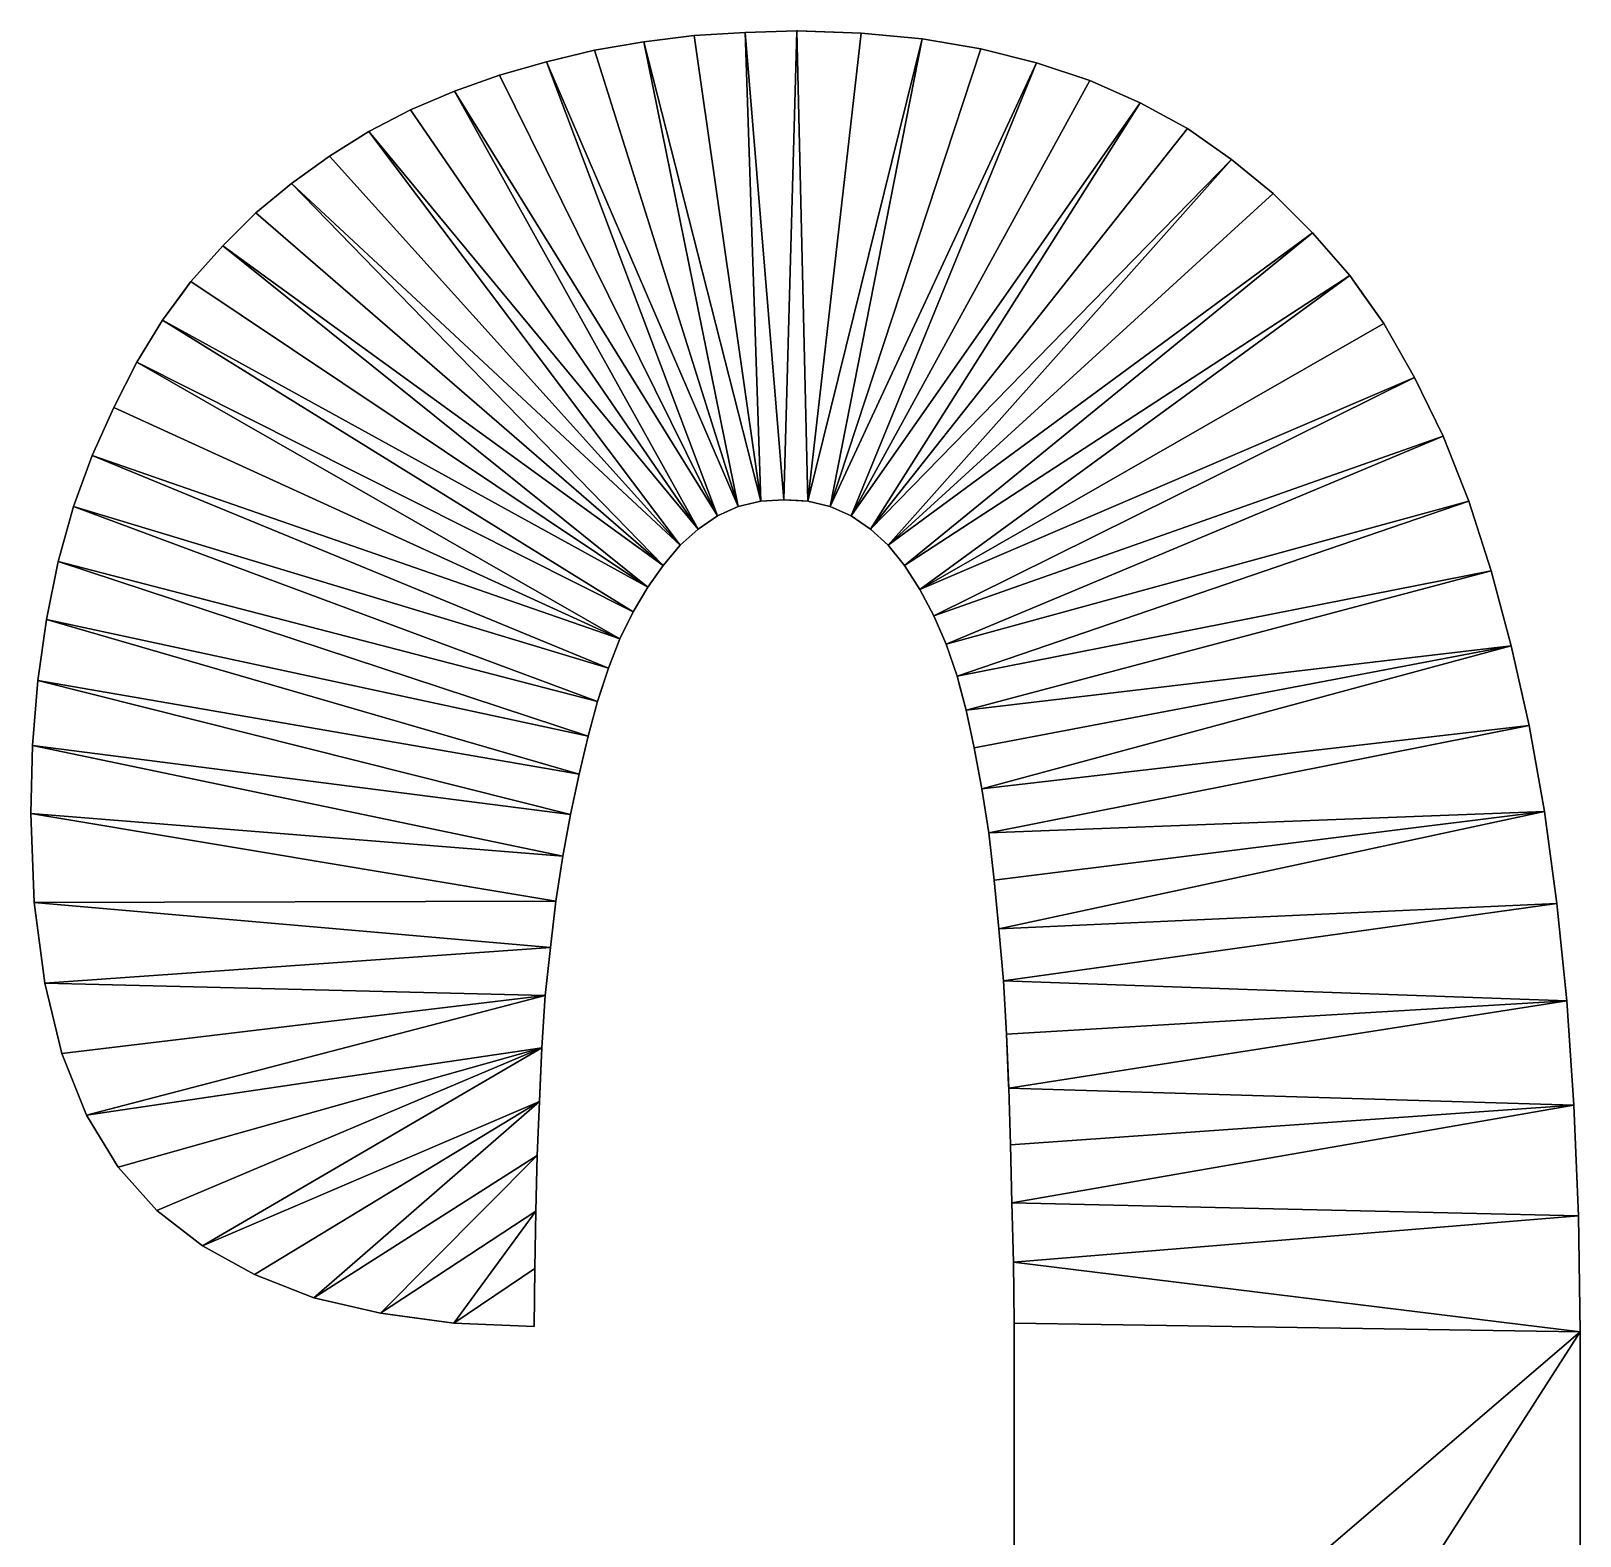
# Model space of a CAD drawing. Extents: x -29.1 to 29.1, y -25 to 25.
# Drawn here: x 3.104 to 5.108, y 6.585 to 8.531 of the extents above; entities that cross this region are included whole.
import ezdxf

# ---------------------------------------------------------------- set-up
doc = ezdxf.new("R2010")
doc.units = 0
doc.header["$MEASUREMENT"] = 0
doc.layers.add('ConstrLine', color=7, linetype='Continuous')
doc.layers.add('ObjLayer', color=2, linetype='Continuous')

msp = doc.modelspace()

# ---------------------------------------------------------------- linework, layer by layer
at = {"layer": 'ConstrLine'}
for p, q in [((3.897, 8.517, 4), (3.833, 8.506, 4)), ((3.962, 8.525, 4), (3.897, 8.517, 4)), ((4.028, 8.529, 4), (3.962, 8.525, 4)), ((4.095, 8.531, 4), (4.028, 8.529, 4)), ((4.178, 8.528, 4), (4.095, 8.531, 4)), ((4.257, 8.521, 4), (4.178, 8.528, 4)), ((4.333, 8.508, 4), (4.257, 8.521, 4)), ((3.833, 8.506, 4), (3.771, 8.491, 4)), ((4.405, 8.49, 4), (4.333, 8.508, 4)), ((3.771, 8.491, 4), (3.71, 8.474, 4)), ((4.474, 8.467, 4), (4.405, 8.49, 4)), ((3.71, 8.474, 4), (3.652, 8.453, 4)), ((4.539, 8.438, 4), (4.474, 8.467, 4)), ((3.652, 8.453, 4), (3.595, 8.429, 4)), ((4.6, 8.405, 4), (4.539, 8.438, 4)), ((3.595, 8.429, 4), (3.541, 8.401, 4)), ((3.541, 8.401, 4), (3.49, 8.369, 4)), ((4.657, 8.365, 4), (4.6, 8.405, 4)), ((3.49, 8.369, 4), (3.441, 8.334, 5)), ((4.711, 8.321, 4), (4.657, 8.365, 4)), ((3.441, 8.334, 5), (3.395, 8.296, 4)), ((4.762, 8.27, 4), (4.711, 8.321, 4)), ((3.395, 8.296, 4), (3.352, 8.253, 4)), ((4.81, 8.215, 4), (4.762, 8.27, 4)), ((3.352, 8.253, 4), (3.311, 8.207, 4)), ((3.311, 8.207, 4), (3.274, 8.157, 4)), ((4.854, 8.153, 4), (4.81, 8.215, 4)), ((3.274, 8.157, 4), (3.241, 8.103, 4)), ((4.894, 8.083, 4), (4.854, 8.153, 4)), ((3.241, 8.103, 4), (3.211, 8.044, 4)), ((4.931, 8.007, 4), (4.894, 8.083, 4)), ((3.211, 8.044, 4), (3.183, 7.982, 4)), ((4.964, 7.923, 4), (4.931, 8.007, 4)), ((3.183, 7.982, 4), (3.159, 7.916, 4)), ((3.159, 7.916, 4), (3.139, 7.845, 4)), ((3.992, 7.904, 4), (4.019, 7.916, 4)), ((4.019, 7.916, 4), (4.048, 7.923, 4)), ((4.048, 7.923, 4), (4.078, 7.925, 4)), ((4.078, 7.925, 4), (4.109, 7.923, 4)), ((4.109, 7.923, 4), (4.138, 7.916, 4)), ((4.138, 7.916, 4), (4.165, 7.904, 4)), ((4.993, 7.833, 4), (4.964, 7.923, 4)), ((3.967, 7.887, 4), (3.992, 7.904, 4)), ((4.165, 7.904, 4), (4.19, 7.887, 4)), ((3.944, 7.866, 4), (3.967, 7.887, 4)), ((4.19, 7.887, 4), (4.213, 7.866, 4)), ((3.922, 7.84, 4), (3.944, 7.866, 4)), ((4.213, 7.866, 4), (4.234, 7.84, 4)), ((3.139, 7.845, 4), (3.124, 7.77, 4)), ((3.902, 7.812, 4), (3.922, 7.84, 4)), ((4.234, 7.84, 4), (4.254, 7.809, 4)), ((5.019, 7.736, 4), (4.993, 7.833, 4)), ((3.883, 7.78, 4), (3.902, 7.812, 4)), ((4.254, 7.809, 4), (4.272, 7.775, 4)), ((3.866, 7.745, 4), (3.883, 7.78, 4)), ((3.124, 7.77, 4), (3.113, 7.691, 4)), ((4.272, 7.775, 4), (4.288, 7.738, 4)), ((3.851, 7.707, 4), (3.866, 7.745, 4)), ((4.288, 7.738, 4), (4.302, 7.697, 4)), ((5.042, 7.633, 4), (5.019, 7.736, 4)), ((3.837, 7.664, 4), (3.851, 7.707, 4)), ((4.302, 7.697, 4), (4.314, 7.653, 4)), ((3.113, 7.691, 4), (3.106, 7.607, 4)), ((3.825, 7.619, 4), (3.837, 7.664, 4)), ((4.314, 7.653, 4), (4.324, 7.604, 4)), ((3.813, 7.57, 4), (3.825, 7.619, 4)), ((5.062, 7.522, 4), (5.042, 7.633, 4)), ((3.106, 7.607, 4), (3.104, 7.519, 4)), ((4.324, 7.604, 4), (4.334, 7.551, 4)), ((3.802, 7.518, 4), (3.813, 7.57, 4)), ((4.334, 7.551, 4), (4.343, 7.494, 4)), ((3.104, 7.519, 4), (3.108, 7.404, 4)), ((3.792, 7.464, 4), (3.802, 7.518, 4)), ((5.078, 7.403, 4), (5.062, 7.522, 4)), ((4.343, 7.494, 4), (4.35, 7.433, 4)), ((3.7828, 7.406, 5), (3.792, 7.464, 4)), ((4.35, 7.433, 4), (4.356, 7.37, 4)), ((3.108, 7.404, 4), (3.122, 7.3, 4)), ((3.776, 7.346, 4), (3.7828, 7.406, 5)), ((5.091, 7.277, 4), (5.078, 7.403, 4)), ((4.356, 7.37, 4), (4.362, 7.303, 4)), ((3.769, 7.284, 4), (3.776, 7.346, 4)), ((3.122, 7.3, 4), (3.144, 7.209, 4)), ((4.362, 7.303, 4), (4.366, 7.234, 4)), ((3.765, 7.216, 4), (3.769, 7.284, 4)), ((5.1, 7.142, 4), (5.091, 7.277, 4)), ((3.762, 7.147, 4), (3.765, 7.216, 4)), ((4.366, 7.234, 4), (4.369, 7.164, 4)), ((3.144, 7.209, 4), (3.176, 7.129, 4)), ((4.369, 7.164, 4), (4.371, 7.091, 4)), ((3.759, 7.077, 4), (3.762, 7.147, 4)), ((5.106, 6.999, 4), (5.1, 7.142, 4)), ((3.176, 7.129, 4), (3.217, 7.062, 4)), ((3.757, 7.005, 4), (3.759, 7.077, 4)), ((4.371, 7.091, 4), (4.373, 7.016, 4)), ((3.217, 7.062, 4), (3.267, 7.006, 4)), ((4.373, 7.016, 4), (4.375, 6.939, 4)), ((3.267, 7.006, 4), (3.326, 6.96, 4)), ((3.756, 6.931, 4), (3.757, 7.005, 4)), ((5.108, 6.849, 4), (5.106, 6.999, 4)), ((3.326, 6.96, 4), (3.393, 6.923, 4)), ((4.375, 6.939, 4), (4.376, 6.86, 4)), ((3.393, 6.923, 4), (3.47, 6.893, 4)), ((3.755, 6.856, 4), (3.756, 6.931, 4)), ((3.47, 6.893, 4), (3.556, 6.873, 4)), ((3.556, 6.873, 4), (3.651, 6.86, 4)), ((3.651, 6.86, 4), (3.755, 6.856, 4)), ((4.376, 6.86, 4), (4.376, 6.222, 4)), ((5.108, 4.259, 4), (5.108, 6.849, 4))]:
    msp.add_line(p, q, dxfattribs=at)
for points in [[(3.833, 8.506, 4), (3.833, 8.506, 5), (3.897, 8.517, 5)], [(3.833, 8.506, 4), (3.897, 8.517, 5), (3.897, 8.517, 4)], [(3.897, 8.517, 5), (3.833, 8.506, 5), (4.019, 7.916, 5)], [(3.897, 8.517, 4), (3.897, 8.517, 5), (3.962, 8.525, 5)], [(3.897, 8.517, 4), (3.962, 8.525, 5), (3.962, 8.525, 4)], [(3.962, 8.525, 5), (3.897, 8.517, 5), (4.048, 7.923, 5)], [(4.019, 7.916, 5), (4.048, 7.923, 5), (3.897, 8.517, 5)], [(3.962, 8.525, 4), (3.962, 8.525, 5), (4.028, 8.529, 5)], [(3.962, 8.525, 4), (4.028, 8.529, 5), (4.028, 8.529, 4)], [(4.028, 8.529, 5), (3.962, 8.525, 5), (4.048, 7.923, 5)], [(4.028, 8.529, 4), (4.028, 8.529, 5), (4.095, 8.531, 5)], [(4.028, 8.529, 4), (4.095, 8.531, 5), (4.095, 8.531, 4)], [(4.095, 8.531, 5), (4.028, 8.529, 5), (4.078, 7.925, 5)], [(4.048, 7.923, 5), (4.078, 7.925, 5), (4.028, 8.529, 5)], [(4.078, 7.925, 5), (4.109, 7.923, 5), (4.095, 8.531, 5)], [(4.178, 8.528, 5), (4.096, 8.531, 4), (4.095, 8.531, 5)], [(4.095, 8.531, 4), (4.095, 8.531, 5), (4.096, 8.531, 4)], [(4.178, 8.528, 5), (4.095, 8.531, 5), (4.109, 7.923, 5)], [(4.178, 8.528, 5), (4.178, 8.528, 4), (4.096, 8.531, 4)], [(4.178, 8.528, 5), (4.109, 7.923, 5), (4.257, 8.521, 5)], [(4.138, 7.916, 5), (4.257, 8.521, 5), (4.109, 7.923, 5)], [(4.257, 8.521, 5), (4.138, 7.916, 5), (4.333, 8.508, 5)], [(4.178, 8.528, 4), (4.178, 8.528, 5), (4.257, 8.521, 5)], [(4.178, 8.528, 4), (4.257, 8.521, 5), (4.257, 8.521, 4)], [(4.257, 8.521, 4), (4.257, 8.521, 5), (4.333, 8.508, 5)], [(4.257, 8.521, 4), (4.333, 8.508, 5), (4.333, 8.508, 4)], [(3.771, 8.491, 4), (3.771, 8.491, 5), (3.833, 8.506, 5)], [(3.771, 8.491, 4), (3.833, 8.506, 5), (3.833, 8.506, 4)], [(3.833, 8.506, 5), (3.771, 8.491, 5), (4.019, 7.916, 5)], [(4.333, 8.508, 5), (4.138, 7.916, 5), (4.405, 8.49, 5)], [(4.333, 8.508, 4), (4.333, 8.508, 5), (4.405, 8.49, 5)], [(4.333, 8.508, 4), (4.405, 8.49, 5), (4.405, 8.49, 4)], [(3.71, 8.474, 4), (3.71, 8.474, 5), (3.771, 8.491, 5)], [(3.71, 8.474, 4), (3.771, 8.491, 5), (3.771, 8.491, 4)], [(3.771, 8.491, 5), (3.71, 8.474, 5), (3.992, 7.904, 5)], [(3.992, 7.904, 5), (4.019, 7.916, 5), (3.771, 8.491, 5)], [(4.165, 7.904, 5), (4.405, 8.49, 5), (4.138, 7.916, 5)], [(4.405, 8.49, 5), (4.165, 7.904, 5), (4.474, 8.467, 5)], [(4.405, 8.49, 4), (4.405, 8.49, 5), (4.474, 8.467, 5)], [(4.405, 8.49, 4), (4.474, 8.467, 5), (4.474, 8.467, 4)], [(3.652, 8.453, 4), (3.652, 8.453, 5), (3.71, 8.474, 5)], [(3.652, 8.453, 4), (3.71, 8.474, 5), (3.71, 8.474, 4)], [(3.71, 8.474, 5), (3.652, 8.453, 5), (3.992, 7.904, 5)], [(4.474, 8.467, 5), (4.165, 7.904, 5), (4.539, 8.438, 5)], [(4.474, 8.467, 4), (4.474, 8.467, 5), (4.539, 8.438, 5)], [(4.474, 8.467, 4), (4.539, 8.438, 5), (4.539, 8.438, 4)], [(3.595, 8.429, 4), (3.595, 8.429, 5), (3.652, 8.453, 5)], [(3.595, 8.429, 4), (3.652, 8.453, 5), (3.652, 8.453, 4)], [(3.652, 8.453, 5), (3.595, 8.429, 5), (3.967, 7.887, 5)], [(3.967, 7.887, 5), (3.992, 7.904, 5), (3.652, 8.453, 5)], [(4.165, 7.904, 5), (4.19, 7.887, 5), (4.539, 8.438, 5)], [(4.6, 8.405, 5), (4.539, 8.438, 5), (4.19, 7.887, 5)], [(4.539, 8.438, 4), (4.539, 8.438, 5), (4.6, 8.405, 5)], [(4.539, 8.438, 4), (4.6, 8.405, 5), (4.6, 8.405, 4)], [(3.541, 8.401, 4), (3.541, 8.401, 5), (3.595, 8.429, 5)], [(3.541, 8.401, 4), (3.595, 8.429, 5), (3.595, 8.429, 4)], [(3.595, 8.429, 5), (3.541, 8.401, 5), (3.967, 7.887, 5)], [(3.49, 8.369, 4), (3.49, 8.369, 5), (3.541, 8.401, 5)], [(3.49, 8.369, 4), (3.541, 8.401, 5), (3.541, 8.401, 4)], [(3.541, 8.401, 5), (3.49, 8.369, 5), (3.944, 7.866, 5)], [(3.944, 7.866, 5), (3.967, 7.887, 5), (3.541, 8.401, 5)], [(4.657, 8.365, 5), (4.6, 8.405, 5), (4.19, 7.887, 5)], [(4.6, 8.405, 4), (4.6, 8.405, 5), (4.657, 8.365, 5)], [(4.6, 8.405, 4), (4.657, 8.365, 5), (4.657, 8.365, 4)], [(3.441, 8.334, 4), (3.441, 8.334, 5), (3.49, 8.369, 5)], [(3.441, 8.334, 4), (3.49, 8.369, 5), (3.49, 8.369, 4)], [(3.49, 8.369, 5), (3.441, 8.334, 5), (3.944, 7.866, 5)], [(4.19, 7.887, 5), (4.213, 7.866, 5), (4.657, 8.365, 5)], [(4.711, 8.321, 5), (4.657, 8.365, 5), (4.213, 7.866, 5)], [(4.657, 8.365, 4), (4.657, 8.365, 5), (4.711, 8.321, 5)], [(4.657, 8.365, 4), (4.711, 8.321, 5), (4.711, 8.321, 4)], [(3.395, 8.296, 4), (3.395, 8.296, 5), (3.441, 8.334, 5)], [(3.395, 8.296, 4), (3.441, 8.334, 5), (3.441, 8.334, 4)], [(3.441, 8.334, 5), (3.395, 8.296, 5), (3.922, 7.84, 5)], [(3.922, 7.84, 5), (3.944, 7.866, 5), (3.441, 8.334, 5)], [(4.762, 8.27, 5), (4.711, 8.321, 5), (4.213, 7.866, 5)], [(4.711, 8.321, 4), (4.711, 8.321, 5), (4.762, 8.27, 5)], [(4.711, 8.321, 4), (4.762, 8.27, 5), (4.762, 8.27, 4)], [(3.352, 8.253, 4), (3.352, 8.253, 5), (3.395, 8.296, 5)], [(3.352, 8.253, 4), (3.395, 8.296, 5), (3.395, 8.296, 4)], [(3.395, 8.296, 5), (3.352, 8.253, 5), (3.922, 7.84, 5)], [(4.213, 7.866, 5), (4.234, 7.84, 5), (4.762, 8.27, 5)], [(4.81, 8.215, 5), (4.762, 8.27, 5), (4.234, 7.84, 5)], [(4.762, 8.27, 4), (4.762, 8.27, 5), (4.81, 8.215, 5)], [(4.762, 8.27, 4), (4.81, 8.215, 5), (4.81, 8.215, 4)], [(3.352, 8.253, 4), (3.311, 8.207, 4), (3.311, 8.207, 5)], [(3.352, 8.253, 4), (3.311, 8.207, 5), (3.352, 8.253, 5)], [(3.352, 8.253, 5), (3.311, 8.207, 5), (3.902, 7.812, 5)], [(3.902, 7.812, 5), (3.922, 7.84, 5), (3.352, 8.253, 5)], [(3.2999, 8.192, 4), (3.274, 8.157, 5), (3.311, 8.207, 5)], [(3.311, 8.207, 5), (3.274, 8.157, 5), (3.902, 7.812, 5)], [(3.311, 8.207, 4), (3.2999, 8.192, 4), (3.311, 8.207, 5)], [(4.234, 7.84, 5), (4.254, 7.809, 5), (4.81, 8.215, 5)], [(4.81, 8.215, 5), (4.254, 7.809, 5), (4.854, 8.153, 5)], [(4.81, 8.215, 4), (4.81, 8.215, 5), (4.8263, 8.192, 4)], [(4.81, 8.215, 5), (4.854, 8.153, 5), (4.8263, 8.192, 4)], [(3.2999, 8.192, 4), (3.274, 8.157, 4), (3.274, 8.157, 5)], [(4.854, 8.153, 4), (4.8263, 8.192, 4), (4.854, 8.153, 5)], [(3.274, 8.157, 4), (3.241, 8.103, 4), (3.241, 8.103, 5)], [(3.274, 8.157, 4), (3.241, 8.103, 5), (3.274, 8.157, 5)], [(3.274, 8.157, 5), (3.241, 8.103, 5), (3.883, 7.78, 5)], [(3.883, 7.78, 5), (3.902, 7.812, 5), (3.274, 8.157, 5)], [(4.854, 8.153, 5), (4.254, 7.809, 5), (4.894, 8.083, 5)], [(4.854, 8.153, 4), (4.854, 8.153, 5), (4.894, 8.083, 5)], [(4.854, 8.153, 4), (4.894, 8.083, 5), (4.894, 8.083, 4)], [(3.241, 8.103, 4), (3.211, 8.044, 4), (3.211, 8.044, 5)], [(3.241, 8.103, 4), (3.211, 8.044, 5), (3.241, 8.103, 5)], [(3.241, 8.103, 5), (3.211, 8.044, 5), (3.866, 7.745, 5)], [(3.866, 7.745, 5), (3.883, 7.78, 5), (3.241, 8.103, 5)], [(4.272, 7.775, 5), (4.894, 8.083, 5), (4.254, 7.809, 5)], [(4.894, 8.083, 5), (4.272, 7.775, 5), (4.931, 8.007, 5)], [(4.894, 8.083, 4), (4.894, 8.083, 5), (4.931, 8.007, 5)], [(4.894, 8.083, 4), (4.931, 8.007, 5), (4.931, 8.007, 4)], [(3.211, 8.044, 4), (3.183, 7.982, 4), (3.183, 7.982, 5)], [(3.211, 8.044, 4), (3.183, 7.982, 5), (3.211, 8.044, 5)], [(3.211, 8.044, 5), (3.183, 7.982, 5), (3.866, 7.745, 5)], [(4.288, 7.738, 5), (4.931, 8.007, 5), (4.272, 7.775, 5)], [(4.964, 7.923, 5), (4.931, 8.007, 5), (4.288, 7.738, 5)], [(4.931, 8.007, 4), (4.931, 8.007, 5), (4.964, 7.923, 5)], [(4.931, 8.007, 4), (4.964, 7.923, 5), (4.964, 7.923, 4)], [(3.183, 7.982, 4), (3.159, 7.916, 4), (3.159, 7.916, 5)], [(3.183, 7.982, 4), (3.159, 7.916, 5), (3.183, 7.982, 5)], [(3.183, 7.982, 5), (3.159, 7.916, 5), (3.851, 7.707, 5)], [(3.851, 7.707, 5), (3.866, 7.745, 5), (3.183, 7.982, 5)], [(3.159, 7.916, 4), (3.139, 7.845, 4), (3.139, 7.845, 5)], [(3.159, 7.916, 4), (3.139, 7.845, 5), (3.159, 7.916, 5)], [(3.159, 7.916, 5), (3.139, 7.845, 5), (3.837, 7.664, 5)], [(3.837, 7.664, 5), (3.851, 7.707, 5), (3.159, 7.916, 5)], [(3.992, 7.904, 4), (4.019, 7.916, 4), (4.019, 7.916, 5)], [(3.992, 7.904, 4), (4.019, 7.916, 5), (3.992, 7.904, 5)], [(4.019, 7.916, 4), (4.048, 7.923, 4), (4.048, 7.923, 5)], [(4.019, 7.916, 4), (4.048, 7.923, 5), (4.019, 7.916, 5)], [(4.048, 7.923, 4), (4.078, 7.925, 4), (4.078, 7.925, 5)], [(4.048, 7.923, 4), (4.078, 7.925, 5), (4.048, 7.923, 5)], [(4.078, 7.925, 4), (4.096, 7.9238, 4), (4.078, 7.925, 5)], [(4.096, 7.9238, 4), (4.109, 7.923, 5), (4.078, 7.925, 5)], [(4.096, 7.9238, 4), (4.109, 7.923, 4), (4.109, 7.923, 5)], [(4.109, 7.923, 5), (4.109, 7.923, 4), (4.138, 7.916, 4)], [(4.109, 7.923, 5), (4.138, 7.916, 4), (4.138, 7.916, 5)], [(4.138, 7.916, 4), (4.165, 7.904, 4), (4.165, 7.904, 5)], [(4.138, 7.916, 4), (4.165, 7.904, 5), (4.138, 7.916, 5)], [(4.288, 7.738, 5), (4.302, 7.697, 5), (4.964, 7.923, 5)], [(4.993, 7.833, 5), (4.964, 7.923, 5), (4.302, 7.697, 5)], [(4.964, 7.923, 4), (4.964, 7.923, 5), (4.993, 7.833, 5)], [(4.964, 7.923, 4), (4.993, 7.833, 5), (4.993, 7.833, 4)], [(3.967, 7.887, 4), (3.992, 7.904, 4), (3.992, 7.904, 5)], [(3.967, 7.887, 4), (3.992, 7.904, 5), (3.967, 7.887, 5)], [(4.165, 7.904, 4), (4.19, 7.887, 4), (4.19, 7.887, 5)], [(4.165, 7.904, 4), (4.19, 7.887, 5), (4.165, 7.904, 5)], [(3.944, 7.866, 4), (3.967, 7.887, 4), (3.967, 7.887, 5)], [(3.944, 7.866, 4), (3.967, 7.887, 5), (3.944, 7.866, 5)], [(4.19, 7.887, 4), (4.213, 7.866, 4), (4.213, 7.866, 5)], [(4.19, 7.887, 4), (4.213, 7.866, 5), (4.19, 7.887, 5)], [(3.944, 7.866, 4), (3.944, 7.866, 5), (3.922, 7.84, 5)], [(3.944, 7.866, 4), (3.922, 7.84, 5), (3.922, 7.84, 4)], [(4.213, 7.866, 4), (4.234, 7.84, 4), (4.234, 7.84, 5)], [(4.213, 7.866, 4), (4.234, 7.84, 5), (4.213, 7.866, 5)], [(3.139, 7.845, 4), (3.124, 7.77, 4), (3.124, 7.77, 5)], [(3.139, 7.845, 4), (3.124, 7.77, 5), (3.139, 7.845, 5)], [(3.139, 7.845, 5), (3.124, 7.77, 5), (3.825, 7.619, 5)], [(3.825, 7.619, 5), (3.837, 7.664, 5), (3.139, 7.845, 5)], [(3.922, 7.84, 4), (3.922, 7.84, 5), (3.902, 7.812, 5)], [(3.922, 7.84, 4), (3.902, 7.812, 5), (3.902, 7.812, 4)], [(4.234, 7.84, 4), (4.254, 7.809, 4), (4.254, 7.809, 5)], [(4.234, 7.84, 4), (4.254, 7.809, 5), (4.234, 7.84, 5)], [(4.314, 7.653, 5), (4.993, 7.833, 5), (4.302, 7.697, 5)], [(4.993, 7.833, 5), (4.314, 7.653, 5), (5.019, 7.736, 5)], [(4.993, 7.833, 4), (4.993, 7.833, 5), (5.019, 7.736, 5)], [(4.993, 7.833, 4), (5.019, 7.736, 5), (5.019, 7.736, 4)], [(3.902, 7.812, 4), (3.902, 7.812, 5), (3.883, 7.78, 5)], [(3.902, 7.812, 4), (3.883, 7.78, 5), (3.883, 7.78, 4)], [(4.254, 7.809, 4), (4.272, 7.775, 4), (4.272, 7.775, 5)], [(4.254, 7.809, 4), (4.272, 7.775, 5), (4.254, 7.809, 5)], [(3.883, 7.78, 4), (3.883, 7.78, 5), (3.866, 7.745, 5)], [(3.883, 7.78, 4), (3.866, 7.745, 5), (3.866, 7.745, 4)], [(3.124, 7.77, 4), (3.113, 7.691, 4), (3.113, 7.691, 5)], [(3.124, 7.77, 4), (3.113, 7.691, 5), (3.124, 7.77, 5)], [(3.124, 7.77, 5), (3.113, 7.691, 5), (3.813, 7.57, 5)], [(3.813, 7.57, 5), (3.825, 7.619, 5), (3.124, 7.77, 5)], [(4.272, 7.775, 4), (4.288, 7.738, 4), (4.288, 7.738, 5)], [(4.272, 7.775, 4), (4.288, 7.738, 5), (4.272, 7.775, 5)], [(3.866, 7.745, 4), (3.866, 7.745, 5), (3.851, 7.707, 5)], [(3.866, 7.745, 4), (3.851, 7.707, 5), (3.851, 7.707, 4)], [(4.288, 7.738, 4), (4.302, 7.697, 4), (4.302, 7.697, 5)], [(4.288, 7.738, 4), (4.302, 7.697, 5), (4.288, 7.738, 5)], [(4.324, 7.604, 5), (5.019, 7.736, 5), (4.314, 7.653, 5)], [(4.324, 7.604, 5), (4.334, 7.551, 5), (5.019, 7.736, 5)], [(5.042, 7.633, 5), (5.019, 7.736, 5), (4.334, 7.551, 5)], [(5.019, 7.736, 4), (5.019, 7.736, 5), (5.042, 7.633, 5)], [(5.019, 7.736, 4), (5.042, 7.633, 5), (5.042, 7.633, 4)], [(3.851, 7.707, 5), (3.837, 7.664, 5), (3.8422, 7.68, 4)], [(3.851, 7.707, 4), (3.851, 7.707, 5), (3.8422, 7.68, 4)], [(4.314, 7.653, 5), (4.302, 7.697, 5), (4.3066, 7.68, 4)], [(4.302, 7.697, 4), (4.3066, 7.68, 4), (4.302, 7.697, 5)], [(3.113, 7.691, 4), (3.106, 7.607, 4), (3.106, 7.607, 5)], [(3.113, 7.691, 4), (3.106, 7.607, 5), (3.113, 7.691, 5)], [(3.113, 7.691, 5), (3.106, 7.607, 5), (3.802, 7.518, 5)], [(3.802, 7.518, 5), (3.813, 7.57, 5), (3.113, 7.691, 5)], [(3.837, 7.664, 4), (3.8422, 7.68, 4), (3.837, 7.664, 5)], [(4.3066, 7.68, 4), (4.314, 7.653, 4), (4.314, 7.653, 5)], [(3.837, 7.664, 4), (3.837, 7.664, 5), (3.825, 7.619, 5)], [(3.837, 7.664, 4), (3.825, 7.619, 5), (3.825, 7.619, 4)], [(4.314, 7.653, 4), (4.324, 7.604, 4), (4.324, 7.604, 5)], [(4.314, 7.653, 4), (4.324, 7.604, 5), (4.314, 7.653, 5)], [(3.825, 7.619, 4), (3.825, 7.619, 5), (3.813, 7.57, 5)], [(3.825, 7.619, 4), (3.813, 7.57, 5), (3.813, 7.57, 4)], [(4.334, 7.551, 5), (4.343, 7.494, 5), (5.042, 7.633, 5)], [(5.062, 7.522, 5), (5.042, 7.633, 5), (4.343, 7.494, 5)], [(5.042, 7.633, 4), (5.042, 7.633, 5), (5.062, 7.522, 5)], [(5.042, 7.633, 4), (5.062, 7.522, 5), (5.062, 7.522, 4)], [(3.106, 7.607, 4), (3.104, 7.519, 4), (3.104, 7.519, 5)], [(3.106, 7.607, 4), (3.104, 7.519, 5), (3.106, 7.607, 5)], [(3.106, 7.607, 5), (3.104, 7.519, 5), (3.792, 7.464, 5)], [(3.792, 7.464, 5), (3.802, 7.518, 5), (3.106, 7.607, 5)], [(4.324, 7.604, 4), (4.334, 7.551, 4), (4.334, 7.551, 5)], [(4.324, 7.604, 4), (4.334, 7.551, 5), (4.324, 7.604, 5)], [(3.813, 7.57, 4), (3.813, 7.57, 5), (3.802, 7.518, 5)], [(3.813, 7.57, 4), (3.802, 7.518, 5), (3.802, 7.518, 4)], [(4.334, 7.551, 4), (4.343, 7.494, 4), (4.343, 7.494, 5)], [(4.334, 7.551, 4), (4.343, 7.494, 5), (4.334, 7.551, 5)], [(3.104, 7.519, 4), (3.108, 7.404, 4), (3.108, 7.404, 5)], [(3.104, 7.519, 4), (3.108, 7.404, 5), (3.104, 7.519, 5)], [(3.783, 7.406, 5), (3.792, 7.464, 5), (3.104, 7.519, 5)], [(3.104, 7.519, 5), (3.108, 7.404, 5), (3.783, 7.406, 5)], [(3.802, 7.518, 4), (3.802, 7.518, 5), (3.792, 7.464, 5)], [(3.802, 7.518, 4), (3.792, 7.464, 5), (3.792, 7.464, 4)], [(4.343, 7.494, 5), (4.35, 7.433, 5), (5.062, 7.522, 5)], [(4.35, 7.433, 5), (4.356, 7.37, 5), (5.062, 7.522, 5)], [(5.078, 7.403, 5), (5.062, 7.522, 5), (4.356, 7.37, 5)], [(5.062, 7.522, 4), (5.062, 7.522, 5), (5.078, 7.403, 5)], [(5.062, 7.522, 4), (5.078, 7.403, 5), (5.078, 7.403, 4)], [(4.343, 7.494, 4), (4.35, 7.433, 4), (4.35, 7.433, 5)], [(4.343, 7.494, 4), (4.35, 7.433, 5), (4.343, 7.494, 5)], [(3.792, 7.464, 4), (3.792, 7.464, 5), (3.783, 7.406, 5)], [(3.792, 7.464, 4), (3.783, 7.406, 5), (3.783, 7.406, 4)], [(4.35, 7.433, 4), (4.356, 7.37, 4), (4.356, 7.37, 5)], [(4.35, 7.433, 4), (4.356, 7.37, 5), (4.35, 7.433, 5)], [(3.776, 7.346, 5), (3.783, 7.406, 5), (3.108, 7.404, 5)], [(3.108, 7.404, 4), (3.122, 7.3, 4), (3.122, 7.3, 5)], [(3.108, 7.404, 4), (3.122, 7.3, 5), (3.108, 7.404, 5)], [(3.108, 7.404, 5), (3.122, 7.3, 5), (3.776, 7.346, 5)], [(3.783, 7.406, 4), (3.783, 7.406, 5), (3.776, 7.346, 5)], [(3.783, 7.406, 4), (3.776, 7.346, 5), (3.776, 7.346, 4)], [(4.356, 7.37, 5), (4.362, 7.303, 5), (5.078, 7.403, 5)], [(5.091, 7.277, 5), (5.078, 7.403, 5), (4.362, 7.303, 5)], [(5.078, 7.403, 4), (5.078, 7.403, 5), (5.091, 7.277, 5)], [(5.078, 7.403, 4), (5.091, 7.277, 5), (5.091, 7.277, 4)], [(4.356, 7.37, 4), (4.362, 7.303, 4), (4.362, 7.303, 5)], [(4.356, 7.37, 4), (4.362, 7.303, 5), (4.356, 7.37, 5)], [(3.769, 7.284, 5), (3.776, 7.346, 5), (3.122, 7.3, 5)], [(3.776, 7.346, 4), (3.776, 7.346, 5), (3.769, 7.284, 5)], [(3.776, 7.346, 4), (3.769, 7.284, 5), (3.769, 7.284, 4)], [(3.122, 7.3, 4), (3.144, 7.209, 4), (3.144, 7.209, 5)], [(3.122, 7.3, 4), (3.144, 7.209, 5), (3.122, 7.3, 5)], [(3.122, 7.3, 5), (3.144, 7.209, 5), (3.769, 7.284, 5)], [(4.362, 7.303, 4), (4.366, 7.234, 4), (4.366, 7.234, 5)], [(4.362, 7.303, 4), (4.366, 7.234, 5), (4.362, 7.303, 5)], [(4.362, 7.303, 5), (4.366, 7.234, 5), (5.091, 7.277, 5)], [(3.144, 7.209, 5), (3.176, 7.129, 5), (3.769, 7.284, 5)], [(3.765, 7.216, 5), (3.769, 7.284, 5), (3.176, 7.129, 5)], [(3.769, 7.284, 4), (3.769, 7.284, 5), (3.765, 7.216, 5)], [(3.769, 7.284, 4), (3.765, 7.216, 5), (3.765, 7.216, 4)], [(4.366, 7.234, 5), (4.369, 7.164, 5), (5.091, 7.277, 5)], [(5.1, 7.142, 5), (5.091, 7.277, 5), (4.369, 7.164, 5)], [(5.091, 7.277, 5), (5.1, 7.142, 5), (5.1, 7.142, 4)], [(5.091, 7.277, 5), (5.1, 7.142, 4), (5.091, 7.277, 4)], [(3.176, 7.129, 5), (3.217, 7.062, 5), (3.765, 7.216, 5)], [(3.217, 7.062, 5), (3.267, 7.006, 5), (3.765, 7.216, 5)], [(3.267, 7.006, 5), (3.326, 6.96, 5), (3.765, 7.216, 5)], [(3.762, 7.147, 5), (3.765, 7.216, 5), (3.326, 6.96, 5)], [(3.765, 7.216, 5), (3.762, 7.147, 5), (3.7629, 7.168, 4)], [(3.765, 7.216, 4), (3.765, 7.216, 5), (3.7629, 7.168, 4)], [(4.369, 7.164, 5), (4.366, 7.234, 5), (4.3688, 7.168, 4)], [(4.366, 7.234, 4), (4.3688, 7.168, 4), (4.366, 7.234, 5)], [(3.144, 7.209, 4), (3.1604, 7.168, 4), (3.144, 7.209, 5)], [(3.1604, 7.168, 4), (3.176, 7.129, 5), (3.144, 7.209, 5)], [(3.1604, 7.168, 4), (3.176, 7.129, 4), (3.176, 7.129, 5)], [(3.762, 7.147, 4), (3.7629, 7.168, 4), (3.762, 7.147, 5)], [(4.3688, 7.168, 4), (4.369, 7.164, 4), (4.369, 7.164, 5)], [(4.369, 7.164, 4), (4.371, 7.091, 4), (4.371, 7.091, 5)], [(4.369, 7.164, 4), (4.371, 7.091, 5), (4.369, 7.164, 5)], [(4.369, 7.164, 5), (4.371, 7.091, 5), (5.1, 7.142, 5)], [(3.326, 6.96, 5), (3.393, 6.923, 5), (3.762, 7.147, 5)], [(3.393, 6.923, 5), (3.47, 6.893, 5), (3.762, 7.147, 5)], [(3.759, 7.077, 5), (3.762, 7.147, 5), (3.47, 6.893, 5)], [(3.762, 7.147, 4), (3.762, 7.147, 5), (3.759, 7.077, 5)], [(3.762, 7.147, 4), (3.759, 7.077, 5), (3.759, 7.077, 4)], [(4.371, 7.091, 5), (4.373, 7.016, 5), (5.1, 7.142, 5)], [(5.106, 6.999, 5), (5.1, 7.142, 5), (4.373, 7.016, 5)], [(5.1, 7.142, 4), (5.1, 7.142, 5), (5.106, 6.999, 5)], [(5.1, 7.142, 4), (5.106, 6.999, 5), (5.106, 6.999, 4)], [(3.176, 7.129, 4), (3.217, 7.062, 4), (3.217, 7.062, 5)], [(3.176, 7.129, 4), (3.217, 7.062, 5), (3.176, 7.129, 5)], [(3.47, 6.893, 5), (3.556, 6.873, 5), (3.759, 7.077, 5)], [(3.757, 7.005, 5), (3.759, 7.077, 5), (3.556, 6.873, 5)], [(3.759, 7.077, 4), (3.759, 7.077, 5), (3.757, 7.005, 5)], [(3.759, 7.077, 4), (3.757, 7.005, 5), (3.757, 7.005, 4)], [(4.371, 7.091, 4), (4.373, 7.016, 4), (4.373, 7.016, 5)], [(4.371, 7.091, 4), (4.373, 7.016, 5), (4.371, 7.091, 5)], [(3.217, 7.062, 4), (3.267, 7.006, 4), (3.267, 7.006, 5)], [(3.217, 7.062, 4), (3.267, 7.006, 5), (3.217, 7.062, 5)], [(4.373, 7.016, 4), (4.375, 6.939, 4), (4.375, 6.939, 5)], [(4.373, 7.016, 4), (4.375, 6.939, 5), (4.373, 7.016, 5)], [(4.373, 7.016, 5), (4.375, 6.939, 5), (5.106, 6.999, 5)], [(3.267, 7.006, 4), (3.326, 6.96, 4), (3.326, 6.96, 5)], [(3.267, 7.006, 4), (3.326, 6.96, 5), (3.267, 7.006, 5)], [(3.651, 6.86, 5), (3.757, 7.005, 5), (3.556, 6.873, 5)], [(3.756, 6.931, 5), (3.757, 7.005, 5), (3.651, 6.86, 5)], [(3.757, 7.005, 4), (3.757, 7.005, 5), (3.756, 6.931, 5)], [(3.757, 7.005, 4), (3.756, 6.931, 5), (3.756, 6.931, 4)], [(5.108, 6.849, 5), (5.106, 6.999, 5), (4.375, 6.939, 5)], [(5.106, 6.999, 4), (5.106, 6.999, 5), (5.108, 6.849, 5)], [(5.106, 6.999, 4), (5.108, 6.849, 5), (5.108, 6.849, 4)], [(3.326, 6.96, 4), (3.393, 6.923, 4), (3.393, 6.923, 5)], [(3.326, 6.96, 4), (3.393, 6.923, 5), (3.326, 6.96, 5)], [(4.375, 6.939, 4), (4.376, 6.86, 4), (4.376, 6.86, 5)], [(4.375, 6.939, 4), (4.376, 6.86, 5), (4.375, 6.939, 5)], [(4.375, 6.939, 5), (4.376, 6.86, 5), (5.108, 6.849, 5)], [(3.393, 6.923, 4), (3.47, 6.893, 4), (3.47, 6.893, 5)], [(3.393, 6.923, 4), (3.47, 6.893, 5), (3.393, 6.923, 5)], [(3.755, 6.856, 5), (3.756, 6.931, 5), (3.651, 6.86, 5)], [(3.756, 6.931, 4), (3.756, 6.931, 5), (3.755, 6.856, 5)], [(3.756, 6.931, 4), (3.755, 6.856, 5), (3.755, 6.856, 4)], [(3.47, 6.893, 4), (3.556, 6.873, 4), (3.556, 6.873, 5)], [(3.47, 6.893, 4), (3.556, 6.873, 5), (3.47, 6.893, 5)], [(3.556, 6.873, 4), (3.584, 6.8692, 4), (3.556, 6.873, 5)], [(3.584, 6.8692, 4), (3.651, 6.86, 5), (3.556, 6.873, 5)], [(3.584, 6.8692, 4), (3.651, 6.86, 4), (3.651, 6.86, 5)], [(3.651, 6.86, 4), (3.755, 6.856, 4), (3.755, 6.856, 5)], [(3.651, 6.86, 4), (3.755, 6.856, 5), (3.651, 6.86, 5)], [(4.376, 6.86, 4), (4.376, 6.222, 4), (4.376, 6.222, 5)], [(4.376, 6.86, 4), (4.376, 6.222, 5), (4.376, 6.86, 5)], [(4.376, 6.86, 5), (4.376, 6.222, 5), (5.108, 6.849, 5)], [(5.108, 6.849, 5), (4.376, 5.708, 5), (5.108, 4.259, 5)], [(5.108, 6.849, 5), (4.376, 6.222, 5), (4.376, 5.708, 5)], [(5.108, 4.259, 4), (5.108, 6.849, 4), (5.108, 4.259, 5)], [(5.108, 6.849, 5), (5.108, 4.259, 5), (5.108, 6.849, 4)]]:
    msp.add_3dface(points, dxfattribs=at)
at = {"layer": 'ObjLayer'}
for p, q in [((3.897, 8.517, 5), (3.833, 8.506, 5)), ((3.962, 8.525, 5), (3.897, 8.517, 5)), ((4.028, 8.529, 5), (3.962, 8.525, 5)), ((4.095, 8.531, 5), (4.028, 8.529, 5)), ((4.178, 8.528, 5), (4.095, 8.531, 5)), ((4.257, 8.521, 5), (4.178, 8.528, 5)), ((4.333, 8.508, 5), (4.257, 8.521, 5)), ((3.833, 8.506, 5), (3.771, 8.491, 5)), ((4.405, 8.49, 5), (4.333, 8.508, 5)), ((3.771, 8.491, 5), (3.71, 8.474, 5)), ((4.474, 8.467, 5), (4.405, 8.49, 5)), ((3.71, 8.474, 5), (3.652, 8.453, 5)), ((4.539, 8.438, 5), (4.474, 8.467, 5)), ((3.652, 8.453, 5), (3.595, 8.429, 5)), ((4.6, 8.405, 5), (4.539, 8.438, 5)), ((3.595, 8.429, 5), (3.541, 8.401, 5)), ((3.541, 8.401, 5), (3.49, 8.369, 5)), ((4.657, 8.365, 5), (4.6, 8.405, 5)), ((3.49, 8.369, 5), (3.441, 8.334, 5)), ((4.711, 8.321, 5), (4.657, 8.365, 5)), ((3.441, 8.334, 5), (3.395, 8.296, 5)), ((4.762, 8.27, 5), (4.711, 8.321, 5)), ((3.395, 8.296, 5), (3.352, 8.253, 5)), ((4.81, 8.215, 5), (4.762, 8.27, 5)), ((3.352, 8.253, 5), (3.311, 8.207, 5)), ((3.311, 8.207, 5), (3.274, 8.157, 5)), ((4.854, 8.153, 5), (4.81, 8.215, 5)), ((3.274, 8.157, 5), (3.241, 8.103, 5)), ((4.894, 8.083, 5), (4.854, 8.153, 5)), ((3.241, 8.103, 5), (3.211, 8.044, 5)), ((4.931, 8.007, 5), (4.894, 8.083, 5)), ((3.211, 8.044, 5), (3.183, 7.982, 5)), ((4.964, 7.923, 5), (4.931, 8.007, 5)), ((3.183, 7.982, 5), (3.159, 7.916, 5)), ((3.159, 7.916, 5), (3.139, 7.845, 5)), ((3.992, 7.904, 5), (4.019, 7.916, 5)), ((4.019, 7.916, 5), (4.048, 7.923, 5)), ((4.048, 7.923, 5), (4.078, 7.925, 5)), ((4.078, 7.925, 5), (4.109, 7.923, 5)), ((4.109, 7.923, 5), (4.138, 7.916, 5)), ((4.138, 7.916, 5), (4.165, 7.904, 5)), ((4.993, 7.833, 5), (4.964, 7.923, 5)), ((3.967, 7.887, 5), (3.992, 7.904, 5)), ((4.165, 7.904, 5), (4.19, 7.887, 5)), ((3.944, 7.866, 5), (3.967, 7.887, 5)), ((4.19, 7.887, 5), (4.213, 7.866, 5)), ((3.922, 7.84, 5), (3.944, 7.866, 5)), ((4.213, 7.866, 5), (4.234, 7.84, 5)), ((3.139, 7.845, 5), (3.124, 7.77, 5)), ((3.902, 7.812, 5), (3.922, 7.84, 5)), ((4.234, 7.84, 5), (4.254, 7.809, 5)), ((5.019, 7.736, 5), (4.993, 7.833, 5)), ((3.883, 7.78, 5), (3.902, 7.812, 5)), ((4.254, 7.809, 5), (4.272, 7.775, 5)), ((3.866, 7.745, 5), (3.883, 7.78, 5)), ((3.124, 7.77, 5), (3.113, 7.691, 5)), ((4.272, 7.775, 5), (4.288, 7.738, 5)), ((3.851, 7.707, 5), (3.866, 7.745, 5)), ((4.288, 7.738, 5), (4.302, 7.697, 5)), ((5.042, 7.633, 5), (5.019, 7.736, 5)), ((3.837, 7.664, 5), (3.851, 7.707, 5)), ((4.302, 7.697, 5), (4.314, 7.653, 5)), ((3.113, 7.691, 5), (3.106, 7.607, 5)), ((3.825, 7.619, 5), (3.837, 7.664, 5)), ((4.314, 7.653, 5), (4.324, 7.604, 5)), ((3.813, 7.57, 5), (3.825, 7.619, 5)), ((5.062, 7.522, 5), (5.042, 7.633, 5)), ((3.106, 7.607, 5), (3.104, 7.519, 5)), ((4.324, 7.604, 5), (4.334, 7.551, 5)), ((3.802, 7.518, 5), (3.813, 7.57, 5)), ((4.334, 7.551, 5), (4.343, 7.494, 5)), ((3.104, 7.519, 5), (3.108, 7.404, 5)), ((3.792, 7.464, 5), (3.802, 7.518, 5)), ((5.078, 7.403, 5), (5.062, 7.522, 5)), ((4.343, 7.494, 5), (4.35, 7.433, 5)), ((3.7828, 7.406, 5), (3.792, 7.464, 5)), ((4.35, 7.433, 5), (4.356, 7.37, 5)), ((3.108, 7.404, 5), (3.122, 7.3, 5)), ((3.776, 7.346, 5), (3.7828, 7.406, 5)), ((5.091, 7.277, 5), (5.078, 7.403, 5)), ((4.356, 7.37, 5), (4.362, 7.303, 5)), ((3.769, 7.284, 5), (3.776, 7.346, 5)), ((3.122, 7.3, 5), (3.144, 7.209, 5)), ((4.362, 7.303, 5), (4.366, 7.234, 5)), ((3.765, 7.216, 5), (3.769, 7.284, 5)), ((5.1, 7.142, 5), (5.091, 7.277, 5)), ((3.762, 7.147, 5), (3.765, 7.216, 5)), ((4.366, 7.234, 5), (4.369, 7.164, 5)), ((3.144, 7.209, 5), (3.176, 7.129, 5)), ((4.369, 7.164, 5), (4.371, 7.091, 5)), ((3.759, 7.077, 5), (3.762, 7.147, 5)), ((5.106, 6.999, 5), (5.1, 7.142, 5)), ((3.176, 7.129, 5), (3.217, 7.062, 5)), ((3.757, 7.005, 5), (3.759, 7.077, 5)), ((4.371, 7.091, 5), (4.373, 7.016, 5)), ((3.217, 7.062, 5), (3.267, 7.006, 5)), ((4.373, 7.016, 5), (4.375, 6.939, 5)), ((3.267, 7.006, 5), (3.326, 6.96, 5)), ((3.756, 6.931, 5), (3.757, 7.005, 5)), ((5.108, 6.849, 5), (5.106, 6.999, 5)), ((3.326, 6.96, 5), (3.393, 6.923, 5)), ((4.375, 6.939, 5), (4.376, 6.86, 5)), ((3.393, 6.923, 5), (3.47, 6.893, 5)), ((3.755, 6.856, 5), (3.756, 6.931, 5)), ((3.47, 6.893, 5), (3.556, 6.873, 5)), ((3.556, 6.873, 5), (3.651, 6.86, 5)), ((3.651, 6.86, 5), (3.755, 6.856, 5)), ((4.376, 6.86, 5), (4.376, 6.222, 5)), ((5.108, 4.259, 5), (5.108, 6.849, 5))]:
    msp.add_line(p, q, dxfattribs=at)

doc.saveas('drawing.dxf')
